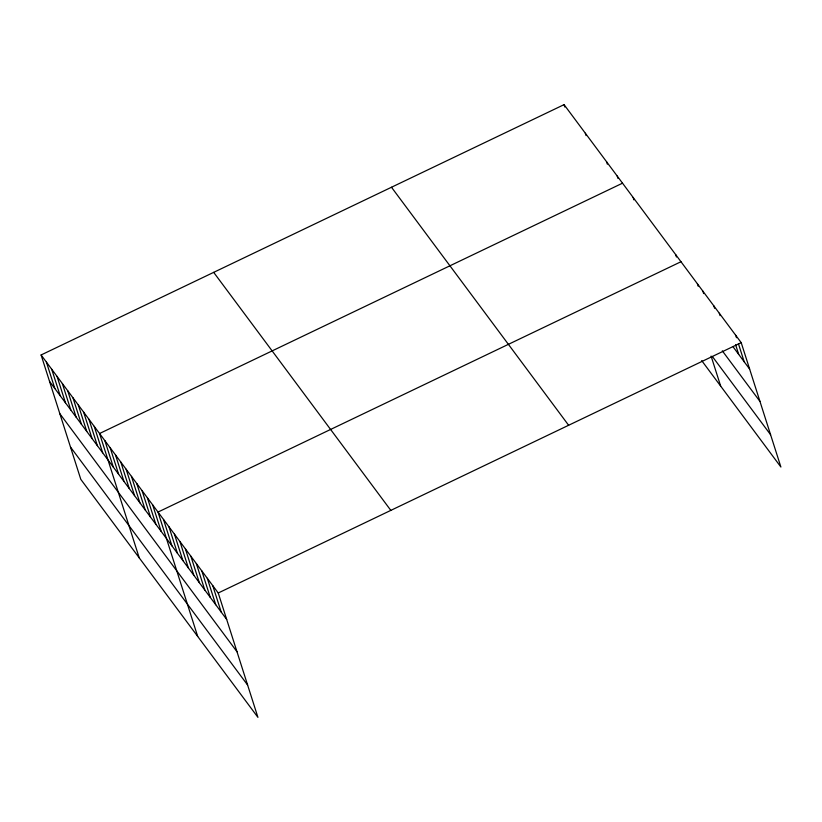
<?xml version="1.0" encoding="UTF-8"?>
<svg xmlns="http://www.w3.org/2000/svg" width="822" height="822" viewBox="0 0 822 822"><rect width="100%" height="100%" fill="white"/><g stroke="black" fill="none" stroke-linecap="round" stroke-linejoin="round"><path stroke-width="1.23" d="M41.1 354.97L218.241 592.991L257.933 717.359L80.792 479.339L41.1 354.97L564.067 104.641L741.208 342.661L780.9 467.03L701.69 360.601M622.521 183.183L99.554 433.513L139.247 557.891M680.976 261.735L158.019 512.065L197.701 636.433M218.241 592.991L741.208 342.661M733.224 347.028L749.643 369.099M722.312 350.84L759.96 401.413M712.407 356.543L770.584 434.715M391.488 187.252L568.629 425.272M213.679 272.359L390.82 510.38M49.536 381.408L226.687 619.428M59.852 413.723L236.993 651.743M70.476 447.024L247.617 685.045M735.731 335.304L736.502 337.708M738.423 343.719L744.167 361.742M735.628 344.767L738.701 354.385M719.312 313.233L720.072 315.638M713.835 305.876L714.595 308.281M702.882 291.163L703.653 293.567M697.405 283.806L698.176 286.21M711.092 356.09L720.668 386.104M675.663 254.594L676.434 256.998M633.156 197.465L633.916 199.869M617.209 176.042L617.98 178.446M606.574 161.77L607.345 164.164M585.326 133.205L586.086 135.609M564.067 104.641L564.827 107.045M212.764 585.634L221.21 612.071M207.298 578.277L215.734 604.715M201.822 570.92L210.257 597.358M196.345 563.563L204.781 590.001M190.868 556.206L199.304 582.644M185.392 548.849L193.828 575.287M179.915 541.493L188.351 567.93M174.439 534.136L182.874 560.573M168.962 526.779L177.408 553.216M163.486 519.422L171.932 545.859M152.697 504.924L161.143 531.361M147.385 497.783L155.82 524.22M142.072 490.642L150.508 517.079M136.76 483.5L145.196 509.938M131.448 476.359L139.884 502.797M126.126 469.218L134.572 495.656M120.813 462.077L129.249 488.515M115.501 454.936L123.937 481.373M110.189 447.795L118.625 474.232M104.877 440.654L113.313 467.102M94.242 426.382L102.678 452.819M88.93 419.241L97.366 445.678M83.618 412.099L92.054 438.537M78.296 404.958L86.742 431.396M72.983 397.817L81.419 424.255M67.671 390.676L76.107 417.114M62.359 383.535L70.795 409.973M57.047 376.394L65.483 402.831M51.724 369.253L60.17 395.69M46.412 362.112L54.848 388.549"/></g></svg>
